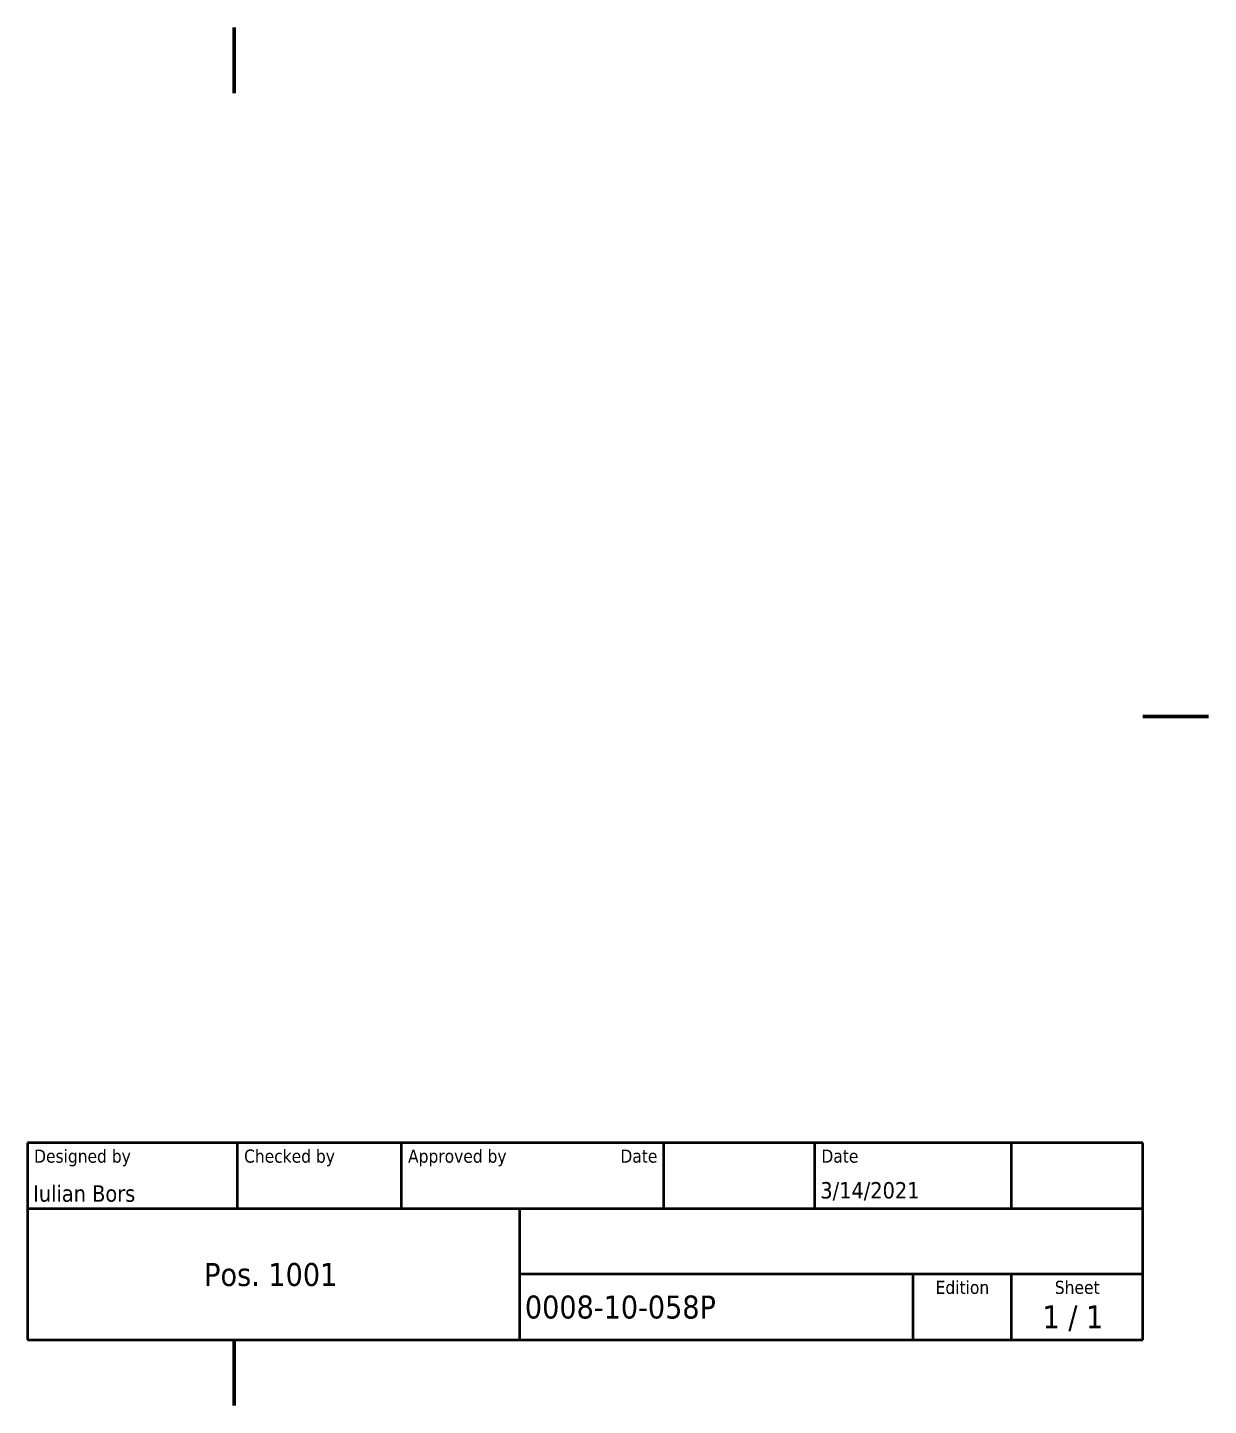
# Model space of a CAD drawing. Header units: millimetres. Extents: x 0 to 297, y 0 to 210.
# Drawn here: x 117 to 297, y 0 to 210 of the extents above; entities that cross this region are included whole.
import ezdxf
from ezdxf.enums import TextEntityAlignment as Align

# ---------------------------------------------------------------- set-up
doc = ezdxf.new("R2010")
doc.units = ezdxf.units.MM
doc.layers.add('Border (ISO)', color=7, linetype='Continuous', lineweight=70)
doc.layers.add('Title (ISO)', color=7, linetype='Continuous', lineweight=50)
doc.styles.add('Note Text (ISO)', font='tahoma.ttf')
doc.styles.add('Text Style39', font='tahoma.ttf')
doc.styles.add('Text Style41', font='tahoma.ttf')

# ---------------------------------------------------------------- blocks, each defined once
blk = doc.blocks.new('Borders Default Border')
at = {"layer": 'Border (ISO)', "flags": 128}
for points in [[(148.5, 210), (148.5, 200)], [(297, 105), (287, 105)], [(148.5, 0), (148.5, 10)]]:
    blk.add_lwpolyline(points, dxfattribs=at)
blk = doc.blocks.new('Title Blocks I.A.B')
at = {"layer": 'Title (ISO)'}
for p, q in [((270.07, 130), (100.07, 130)), ((100.07, 130), (100.07, 100)), ((132.07, 120), (132.07, 130)), ((157.07, 120), (157.07, 130)), ((197.07, 120), (197.07, 130)), ((220.07, 120), (220.07, 130)), ((250.07, 120), (250.07, 130)), ((270.07, 100), (270.07, 130)), ((100.07, 120), (270.07, 120)), ((175.07, 120), (175.07, 100)), ((270.07, 110), (175.07, 110)), ((235.07, 100), (235.07, 110)), ((250.07, 100), (250.07, 110)), ((100.07, 100), (270.07, 100))]:
    blk.add_line(p, q, dxfattribs=at)
at = {"layer": 'Title (ISO)', "style": 'Text Style41'}
for s, p in [('Designed by', (101.07, 129)), ('Checked by', (133.07, 129)), ('Approved by', (158.07, 129)), ('Date', (221.07, 129))]:
    blk.add_text(s, height=2, dxfattribs=at).set_placement(p, align=Align.TOP_LEFT)
blk.add_text('Date', height=2, dxfattribs=at).set_placement((196.07, 129), align=Align.TOP_RIGHT)
for s, p in [('Edition', (242.57, 109)), ('Sheet', (260.07, 109))]:
    blk.add_text(s, height=2, dxfattribs=at).set_placement(p, align=Align.TOP_CENTER)
at = {"layer": 'Title (ISO)', "style": 'Note Text (ISO)'}
blk.add_text('1 / 1 ', height=3.5, dxfattribs=at).set_placement((260.07, 103.5), align=Align.MIDDLE_CENTER)
at = {"layer": 'Title (ISO)', "style": 'Text Style39'}
for tag, p in [('CHECKED_BY', (133.07, 121)), ('ENG_APPROVED_BY', (158.07, 121))]:
    blk.add_attdef(tag, text='', height=2.5, dxfattribs=at).set_placement(p, align=Align.BOTTOM_LEFT)
blk.add_attdef('ENG_APPROVAL_DATE', text='', height=2.5, dxfattribs=at).set_placement((196.07, 121), align=Align.BOTTOM_RIGHT)
at = {"layer": 'Title (ISO)'}
for tag, p, height, style in [('CREATION_DATE_001', (220.91, 121.54), 2.5, 'Text Style39'), ('AUTHOR_001', (100.92, 121.05), 2.5, 'Text Style39'), ('COMPANY_001', (126.99, 108.21), 3.5, 'Note Text (ISO)'), ('PART_NUMBER_001', (175.88, 103.25), 3.5, 'Note Text (ISO)')]:
    blk.add_attdef(tag, p, '', height=height, dxfattribs=dict(at, style=style))
at = {"layer": 'Title (ISO)', "style": 'Note Text (ISO)'}
for tag, p in [('TITLE', (222.57, 115)), ('REVISION_NUMBER', (242.57, 103.5))]:
    blk.add_attdef(tag, text='', height=3.5, dxfattribs=at).set_placement(p, align=Align.MIDDLE_CENTER)

msp = doc.modelspace()

# ---------------------------------------------------------------- block references
msp.add_blockref('Borders Default Border', (0, 0))
msp.add_blockref('Title Blocks I.A.B', (16.929, -90)).add_auto_attribs({'PART_NUMBER_001': '0008-10-058P', 'COMPANY_001': 'Pos. 1001', 'AUTHOR_001': 'Iulian Bors', 'CREATION_DATE_001': '3/14/2021'})

doc.saveas('drawing.dxf')
